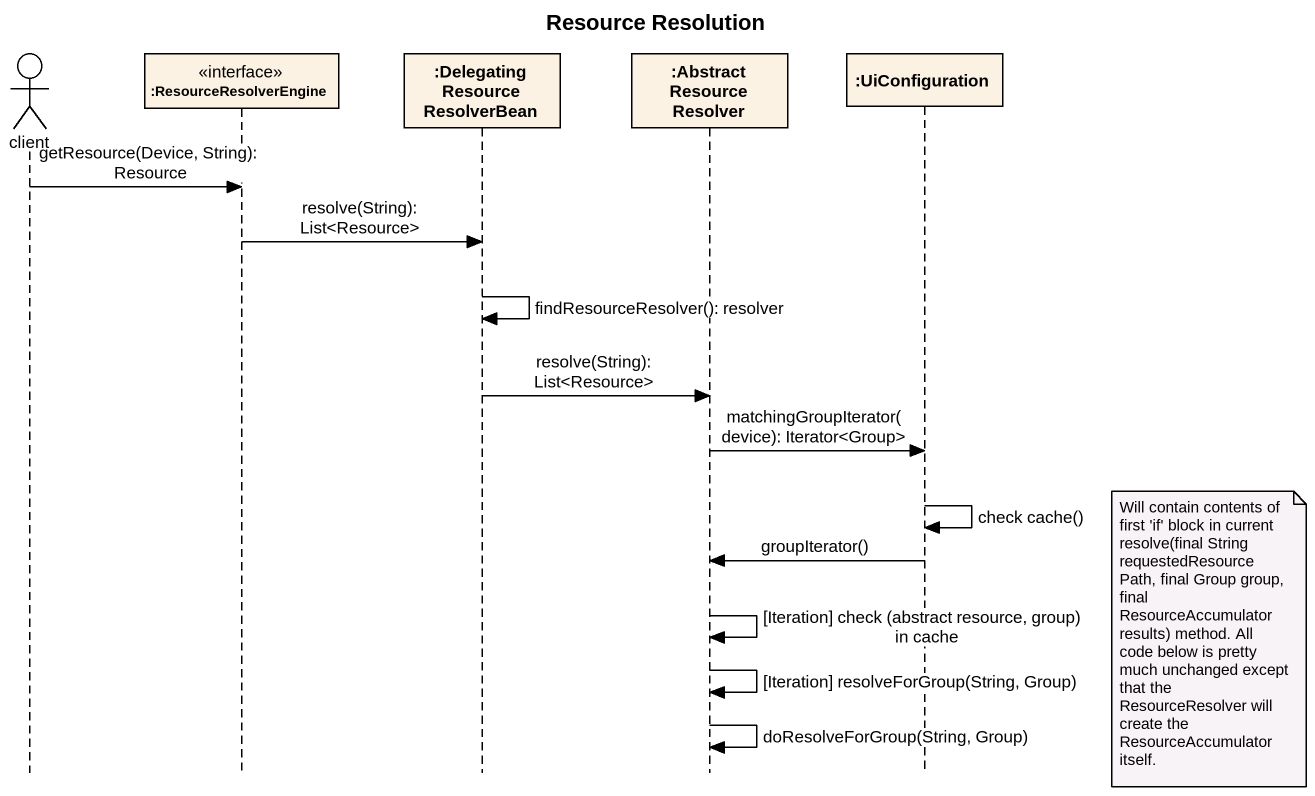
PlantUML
@startuml
title Resource Resolution
hide footbox
actor client
participant ":ResourceResolverEngine" as ResourceResolverEngine <<interface>>
participant ":DelegatingResourceResolverBean" as DelegatingResourceResolverBe
participant ":AbstractResourceResolver" as AbstractResourceResolver
participant ":UiConfiguration" as UiConfiguration

client -> ResourceResolverEngine : getResource(Device, String): Resource
ResourceResolverEngine -> DelegatingResourceResolverBe : resolve(String): List<Resource>
DelegatingResourceResolverBe -> DelegatingResourceResolverBe : findResourceResolver(): resolver
DelegatingResourceResolverBe -> AbstractResourceResolver : resolve(String): List<Resource>
AbstractResourceResolver -> UiConfiguration : matchingGroupIterator(device): Iterator<Group>
UiConfiguration -> UiConfiguration : check cache()
UiConfiguration -> AbstractResourceResolver : groupIterator()
AbstractResourceResolver -> AbstractResourceResolver : [Iteration] check (abstract resource, group) in cache
note right of UiConfiguration : Will contain contents of first 'if' block in current resolve(final String requestedResourcePath, final Group group, final ResourceAccumulator results) method. All code below is pretty much unchanged except that the ResourceResolver will create the ResourceAccumulator itself.
AbstractResourceResolver -> AbstractResourceResolver : [Iteration] resolveForGroup(String, Group)
AbstractResourceResolver -> AbstractResourceResolver : doResolveForGroup(String, Group)
@enduml
